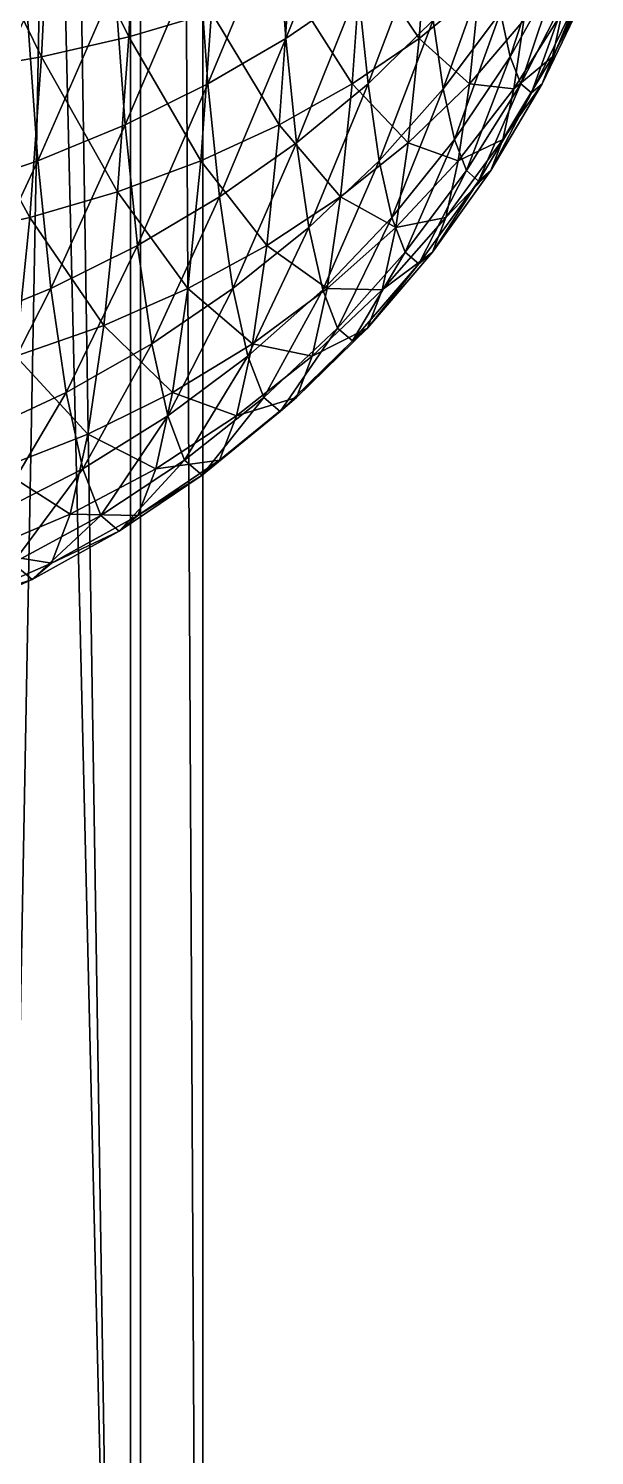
# Model space of a CAD drawing. Header units: metres. Extents: x -1.83 to 1.83, y -2.28 to 6.34.
# Drawn here: x 0.636 to 0.92, y -0.19 to 0.525 of the extents above; entities that cross this region are included whole.
import ezdxf

# ---------------------------------------------------------------- set-up
doc = ezdxf.new("R2010")
doc.units = ezdxf.units.M

msp = doc.modelspace()

# ---------------------------------------------------------------- linework, layer by layer
at = {"layer": 'Prism 17'}
for points in [[(-0.6875, -1.03535, 0.03927), (0.6875, 2.96465, 0.03927), (0.6875, -1.03535, 0.03927)], [(-0.6875, -1.03535, 0.03927), (-0.6875, 2.96465, 0.03927), (0.6875, 2.96465, 0.03927)], [(0.6875, -1.03535, 0.03927), (0.625, 2.96465, -0.05448), (0.625, -1.03535, -0.05448)], [(0.6875, -1.03535, 0.03927), (0.6875, 2.96465, 0.03927), (0.625, 2.96465, -0.05448)]]:
    msp.add_3dface(points, dxfattribs=at)
at = {"layer": 'Prism 4'}
for points in [[(0.69247, -1.04699, 0.05506), (0.54981, 4.95301, 0.0087), (0.54981, -1.04699, 0.0087)], [(0.69247, -1.04699, 0.05506), (0.69247, 4.95301, 0.05506), (0.54981, 4.95301, 0.0087)], [(0.61219, -1.04699, 0.30215), (0.72366, 4.95301, 0.20178), (0.72366, -1.04699, 0.20178)], [(0.61219, -1.04699, 0.30215), (0.61219, 4.95301, 0.30215), (0.72366, 4.95301, 0.20178)], [(0.72366, -1.04699, 0.20178), (0.69247, 4.95301, 0.05506), (0.69247, -1.04699, 0.05506)], [(0.72366, -1.04699, 0.20178), (0.72366, 4.95301, 0.20178), (0.69247, 4.95301, 0.05506)]]:
    msp.add_3dface(points, dxfattribs=at)
at = {"layer": 'Sphere 6'}
for points in [[(0.6866, 0.52053, 0.24646), (0.6472, 0.59959, 0.2796), (0.69071, 0.60644, 0.25775)], [(0.72808, 0.53262, 0.22468), (0.6866, 0.52053, 0.24646), (0.69071, 0.60644, 0.25775)], [(0.64294, 0.51052, 0.26789), (0.59742, 0.50265, 0.28881), (0.60181, 0.59421, 0.30084)], [(0.64294, 0.51052, 0.26789), (0.60181, 0.59421, 0.30084), (0.6472, 0.59959, 0.2796)], [(0.6866, 0.52053, 0.24646), (0.64294, 0.51052, 0.26789), (0.6472, 0.59959, 0.2796)], [(0.79764, 0.59959, -0.05093), (0.76098, 0.58029, -0.04826), (0.76533, 0.51972, -0.0363)], [(0.79764, 0.59959, -0.05093), (0.76533, 0.51972, -0.0363), (0.80159, 0.54452, -0.04006)], [(0.76098, 0.58029, -0.04826), (0.72157, 0.56261, -0.04369), (0.72629, 0.49698, -0.03074)], [(0.76098, 0.58029, -0.04826), (0.72629, 0.49698, -0.03074), (0.76533, 0.51972, -0.0363)], [(0.83203, 0.51971, 0.14694), (0.80326, 0.56261, 0.18073), (0.83638, 0.58029, 0.1589)], [(0.86222, 0.54452, 0.12651), (0.83203, 0.51971, 0.14694), (0.83638, 0.58029, 0.1589)], [(0.89798, 0.57283, -0.0213), (0.87289, 0.53262, -0.01958), (0.87775, 0.51052, -0.00622)], [(0.89798, 0.57283, -0.0213), (0.87775, 0.51052, -0.00622), (0.90209, 0.55415, -0.01001)], [(0.8348, 0.57121, -0.04199), (0.80159, 0.54452, -0.04006), (0.80647, 0.49698, -0.02666)], [(0.8348, 0.57121, -0.04199), (0.80647, 0.49698, -0.02666), (0.83915, 0.5288, -0.03004)], [(0.72157, 0.56261, -0.04369), (0.67972, 0.54668, -0.03727), (0.68476, 0.4765, -0.02342)], [(0.72157, 0.56261, -0.04369), (0.68476, 0.4765, -0.02342), (0.72629, 0.49698, -0.03074)], [(0.79854, 0.49698, 0.16778), (0.76706, 0.54668, 0.20271), (0.80326, 0.56261, 0.18073)], [(0.83203, 0.51971, 0.14694), (0.79854, 0.49698, 0.16778), (0.80326, 0.56261, 0.18073)], [(0.86849, 0.56261, -0.03165), (0.83915, 0.5288, -0.03004), (0.84419, 0.49439, -0.01618)], [(0.86849, 0.56261, -0.03165), (0.84419, 0.49439, -0.01618), (0.87289, 0.53262, -0.01958)], [(0.90209, 0.55415, -0.01001), (0.87775, 0.51052, -0.00622), (0.88293, 0.49698, 0.00802)], [(0.90209, 0.55415, -0.01001), (0.88293, 0.49698, 0.00802), (0.90647, 0.54271, 0.00203)], [(0.91989, 0.55415, 0.03889), (0.89881, 0.51052, 0.05163), (0.90367, 0.53262, 0.06499)], [(0.91551, 0.54271, 0.02685), (0.89881, 0.51052, 0.05163), (0.91989, 0.55415, 0.03889)], [(0.67972, 0.54668, -0.03727), (0.63573, 0.53262, -0.02904), (0.64107, 0.45842, -0.01439)], [(0.67972, 0.54668, -0.03727), (0.64107, 0.45842, -0.01439), (0.68476, 0.4765, -0.02342)], [(0.76202, 0.4765, 0.18886), (0.72808, 0.53262, 0.22468), (0.76706, 0.54668, 0.20271)], [(0.79854, 0.49698, 0.16778), (0.76202, 0.4765, 0.18886), (0.76706, 0.54668, 0.20271)], [(0.80159, 0.54452, -0.04006), (0.76533, 0.51972, -0.0363), (0.7707, 0.46742, -0.02156)], [(0.80159, 0.54452, -0.04006), (0.7707, 0.46742, -0.02156), (0.80647, 0.49698, -0.02666)], [(0.85734, 0.49698, 0.11311), (0.83203, 0.51971, 0.14694), (0.86222, 0.54452, 0.12651)], [(0.88455, 0.5288, 0.09469), (0.85734, 0.49698, 0.11311), (0.86222, 0.54452, 0.12651)], [(0.90647, 0.54271, 0.00203), (0.88293, 0.49698, 0.00802), (0.88828, 0.49243, 0.02271)], [(0.90647, 0.54271, 0.00203), (0.88828, 0.49243, 0.02271), (0.91099, 0.53886, 0.01444)], [(0.91099, 0.53886, 0.01444), (0.88828, 0.49243, 0.02271), (0.89362, 0.49698, 0.03739)], [(0.91551, 0.54271, 0.02685), (0.89362, 0.49698, 0.03739), (0.89881, 0.51052, 0.05163)], [(0.91099, 0.53886, 0.01444), (0.89362, 0.49698, 0.03739), (0.91551, 0.54271, 0.02685)], [(0.63573, 0.53262, -0.02904), (0.59554, 0.44289, -0.00373), (0.64107, 0.45842, -0.01439)], [(0.72275, 0.45842, 0.21003), (0.6866, 0.52053, 0.24646), (0.72808, 0.53262, 0.22468)], [(0.76202, 0.4765, 0.18886), (0.72275, 0.45842, 0.21003), (0.72808, 0.53262, 0.22468)], [(0.87289, 0.53262, -0.01958), (0.84419, 0.49439, -0.01618), (0.84977, 0.46904, -0.00086)], [(0.87289, 0.53262, -0.01958), (0.84977, 0.46904, -0.00086), (0.87775, 0.51052, -0.00622)], [(0.90367, 0.53262, 0.06499), (0.87951, 0.49439, 0.08084), (0.88455, 0.5288, 0.09469)], [(0.89881, 0.51052, 0.05163), (0.87951, 0.49439, 0.08084), (0.90367, 0.53262, 0.06499)], [(0.83915, 0.5288, -0.03004), (0.80647, 0.49698, -0.02666), (0.81212, 0.45842, -0.01114)], [(0.83915, 0.5288, -0.03004), (0.81212, 0.45842, -0.01114), (0.84419, 0.49439, -0.01618)], [(0.87951, 0.49439, 0.08084), (0.85734, 0.49698, 0.11311), (0.88455, 0.5288, 0.09469)], [(0.68102, 0.44289, 0.23113), (0.64294, 0.51052, 0.26789), (0.6866, 0.52053, 0.24646)], [(0.72275, 0.45842, 0.21003), (0.68102, 0.44289, 0.23113), (0.6866, 0.52053, 0.24646)], [(0.76533, 0.51972, -0.0363), (0.72629, 0.49698, -0.03074), (0.7321, 0.44033, -0.01477)], [(0.76533, 0.51972, -0.0363), (0.7321, 0.44033, -0.01477), (0.7707, 0.46742, -0.02156)], [(0.82666, 0.46742, 0.1322), (0.79854, 0.49698, 0.16778), (0.83203, 0.51971, 0.14694)], [(0.85734, 0.49698, 0.11311), (0.82666, 0.46742, 0.1322), (0.83203, 0.51971, 0.14694)], [(0.63715, 0.43001, 0.252), (0.59742, 0.50265, 0.28881), (0.64294, 0.51052, 0.26789)], [(0.68102, 0.44289, 0.23113), (0.63715, 0.43001, 0.252), (0.64294, 0.51052, 0.26789)], [(0.87775, 0.51052, -0.00622), (0.84977, 0.46904, -0.00086), (0.85572, 0.45351, 0.01548)], [(0.87775, 0.51052, -0.00622), (0.85572, 0.45351, 0.01548), (0.88293, 0.49698, 0.00802)], [(0.89881, 0.51052, 0.05163), (0.87393, 0.46904, 0.06551), (0.87951, 0.49439, 0.08084)], [(0.89362, 0.49698, 0.03739), (0.87393, 0.46904, 0.06551), (0.89881, 0.51052, 0.05163)], [(0.63715, 0.43001, 0.252), (0.59148, 0.4199, 0.27247), (0.59742, 0.50265, 0.28881)], [(0.72629, 0.49698, -0.03074), (0.68476, 0.4765, -0.02342), (0.69098, 0.41592, -0.00634)], [(0.72629, 0.49698, -0.03074), (0.69098, 0.41592, -0.00634), (0.7321, 0.44033, -0.01477)], [(0.79273, 0.44033, 0.15181), (0.76202, 0.4765, 0.18886), (0.79854, 0.49698, 0.16778)], [(0.80647, 0.49698, -0.02666), (0.7707, 0.46742, -0.02156), (0.77691, 0.425, -0.00448)], [(0.80647, 0.49698, -0.02666), (0.77691, 0.425, -0.00448), (0.81212, 0.45842, -0.01114)], [(0.82666, 0.46742, 0.1322), (0.79273, 0.44033, 0.15181), (0.79854, 0.49698, 0.16778)], [(0.84419, 0.49439, -0.01618), (0.81212, 0.45842, -0.01114), (0.81837, 0.43001, 0.00604)], [(0.84419, 0.49439, -0.01618), (0.81837, 0.43001, 0.00604), (0.84977, 0.46904, -0.00086)], [(0.85169, 0.45842, 0.09759), (0.82666, 0.46742, 0.1322), (0.85734, 0.49698, 0.11311)], [(0.87951, 0.49439, 0.08084), (0.85169, 0.45842, 0.09759), (0.85734, 0.49698, 0.11311)], [(0.87393, 0.46904, 0.06551), (0.85169, 0.45842, 0.09759), (0.87951, 0.49439, 0.08084)], [(0.88293, 0.49698, 0.00802), (0.85572, 0.45351, 0.01548), (0.86185, 0.44828, 0.03233)], [(0.88293, 0.49698, 0.00802), (0.86185, 0.44828, 0.03233), (0.88828, 0.49243, 0.02271)], [(0.89362, 0.49698, 0.03739), (0.86798, 0.45351, 0.04917), (0.87393, 0.46904, 0.06551)], [(0.88828, 0.49243, 0.02271), (0.86798, 0.45351, 0.04917), (0.89362, 0.49698, 0.03739)], [(0.88828, 0.49243, 0.02271), (0.86185, 0.44828, 0.03233), (0.86798, 0.45351, 0.04917)], [(0.68476, 0.4765, -0.02342), (0.64107, 0.45842, -0.01439), (0.64764, 0.39438, 0.00366)], [(0.68476, 0.4765, -0.02342), (0.64764, 0.39438, 0.00366), (0.69098, 0.41592, -0.00634)], [(0.75581, 0.41592, 0.17178), (0.72275, 0.45842, 0.21003), (0.76202, 0.4765, 0.18886)], [(0.79273, 0.44033, 0.15181), (0.75581, 0.41592, 0.17178), (0.76202, 0.4765, 0.18886)], [(0.7707, 0.46742, -0.02156), (0.7321, 0.44033, -0.01477), (0.73883, 0.39438, 0.00373)], [(0.7707, 0.46742, -0.02156), (0.73883, 0.39438, 0.00373), (0.77691, 0.425, -0.00448)], [(0.82044, 0.425, 0.11512), (0.79273, 0.44033, 0.15181), (0.82666, 0.46742, 0.1322)], [(0.84977, 0.46904, -0.00086), (0.81837, 0.43001, 0.00604), (0.82504, 0.41261, 0.02435)], [(0.85169, 0.45842, 0.09759), (0.82044, 0.425, 0.11512), (0.82666, 0.46742, 0.1322)], [(0.84977, 0.46904, -0.00086), (0.82504, 0.41261, 0.02435), (0.85572, 0.45351, 0.01548)], [(0.87393, 0.46904, 0.06551), (0.84544, 0.43001, 0.08041), (0.85169, 0.45842, 0.09759)], [(0.86798, 0.45351, 0.04917), (0.84544, 0.43001, 0.08041), (0.87393, 0.46904, 0.06551)], [(0.64107, 0.45842, -0.01439), (0.59554, 0.44289, -0.00373), (0.60241, 0.37586, 0.01516)], [(0.64107, 0.45842, -0.01439), (0.60241, 0.37586, 0.01516), (0.64764, 0.39438, 0.00366)], [(0.71618, 0.39438, 0.19198), (0.68102, 0.44289, 0.23113), (0.72275, 0.45842, 0.21003)], [(0.75581, 0.41592, 0.17178), (0.71618, 0.39438, 0.19198), (0.72275, 0.45842, 0.21003)], [(0.81212, 0.45842, -0.01114), (0.77691, 0.425, -0.00448), (0.78379, 0.39375, 0.01441)], [(0.81212, 0.45842, -0.01114), (0.78379, 0.39375, 0.01441), (0.81837, 0.43001, 0.00604)], [(0.84544, 0.43001, 0.08041), (0.82044, 0.425, 0.11512), (0.85169, 0.45842, 0.09759)], [(0.85572, 0.45351, 0.01548), (0.82504, 0.41261, 0.02435), (0.83191, 0.40675, 0.04322)], [(0.85572, 0.45351, 0.01548), (0.83191, 0.40675, 0.04322), (0.86185, 0.44828, 0.03233)], [(0.86798, 0.45351, 0.04917), (0.83878, 0.41261, 0.0621), (0.84544, 0.43001, 0.08041)], [(0.86185, 0.44828, 0.03233), (0.83878, 0.41261, 0.0621), (0.86798, 0.45351, 0.04917)], [(0.86185, 0.44828, 0.03233), (0.83191, 0.40675, 0.04322), (0.83878, 0.41261, 0.0621)], [(0.67414, 0.37586, 0.21224), (0.63715, 0.43001, 0.252), (0.68102, 0.44289, 0.23113)], [(0.71618, 0.39438, 0.19198), (0.67414, 0.37586, 0.21224), (0.68102, 0.44289, 0.23113)], [(0.7321, 0.44033, -0.01477), (0.69098, 0.41592, -0.00634), (0.69818, 0.36678, 0.01344)], [(0.7321, 0.44033, -0.01477), (0.69818, 0.36678, 0.01344), (0.73883, 0.39438, 0.00373)], [(0.78599, 0.39438, 0.1333), (0.75581, 0.41592, 0.17178), (0.79273, 0.44033, 0.15181)], [(0.82044, 0.425, 0.11512), (0.78599, 0.39438, 0.1333), (0.79273, 0.44033, 0.15181)], [(0.63002, 0.36052, 0.23241), (0.59148, 0.4199, 0.27247), (0.63715, 0.43001, 0.252)], [(0.67414, 0.37586, 0.21224), (0.63002, 0.36052, 0.23241), (0.63715, 0.43001, 0.252)], [(0.81837, 0.43001, 0.00604), (0.78379, 0.39375, 0.01441), (0.79112, 0.37461, 0.03455)], [(0.81837, 0.43001, 0.00604), (0.79112, 0.37461, 0.03455), (0.82504, 0.41261, 0.02435)], [(0.84544, 0.43001, 0.08041), (0.81357, 0.39375, 0.09623), (0.82044, 0.425, 0.11512)], [(0.83878, 0.41261, 0.0621), (0.81357, 0.39375, 0.09623), (0.84544, 0.43001, 0.08041)], [(0.77691, 0.425, -0.00448), (0.73883, 0.39438, 0.00373), (0.74628, 0.36052, 0.0242)], [(0.77691, 0.425, -0.00448), (0.74628, 0.36052, 0.0242), (0.78379, 0.39375, 0.01441)], [(0.81357, 0.39375, 0.09623), (0.78599, 0.39438, 0.1333), (0.82044, 0.425, 0.11512)], [(0.69098, 0.41592, -0.00634), (0.64764, 0.39438, 0.00366), (0.65525, 0.34243, 0.02458)], [(0.69098, 0.41592, -0.00634), (0.65525, 0.34243, 0.02458), (0.69818, 0.36678, 0.01344)], [(0.74861, 0.36678, 0.152), (0.71618, 0.39438, 0.19198), (0.75581, 0.41592, 0.17178)], [(0.78599, 0.39438, 0.1333), (0.74861, 0.36678, 0.152), (0.75581, 0.41592, 0.17178)], [(0.82504, 0.41261, 0.02435), (0.79112, 0.37461, 0.03455), (0.79868, 0.36816, 0.05532)], [(0.82504, 0.41261, 0.02435), (0.79868, 0.36816, 0.05532), (0.83191, 0.40675, 0.04322)], [(0.83878, 0.41261, 0.0621), (0.80624, 0.37461, 0.07609), (0.81357, 0.39375, 0.09623)], [(0.83191, 0.40675, 0.04322), (0.80624, 0.37461, 0.07609), (0.83878, 0.41261, 0.0621)], [(0.83191, 0.40675, 0.04322), (0.79868, 0.36816, 0.05532), (0.80624, 0.37461, 0.07609)], [(0.64764, 0.39438, 0.00366), (0.60241, 0.37586, 0.01516), (0.61038, 0.3215, 0.03705)], [(0.64764, 0.39438, 0.00366), (0.61038, 0.3215, 0.03705), (0.65525, 0.34243, 0.02458)], [(0.70857, 0.34243, 0.17106), (0.67414, 0.37586, 0.21224), (0.71618, 0.39438, 0.19198)], [(0.73883, 0.39438, 0.00373), (0.69818, 0.36678, 0.01344), (0.70614, 0.33058, 0.03533)], [(0.73883, 0.39438, 0.00373), (0.70614, 0.33058, 0.03533), (0.74628, 0.36052, 0.0242)], [(0.74861, 0.36678, 0.152), (0.70857, 0.34243, 0.17106), (0.71618, 0.39438, 0.19198)], [(0.78379, 0.39375, 0.01441), (0.74628, 0.36052, 0.0242), (0.75422, 0.33978, 0.04602)], [(0.77854, 0.36052, 0.11284), (0.74861, 0.36678, 0.152), (0.78599, 0.39438, 0.1333)], [(0.78379, 0.39375, 0.01441), (0.75422, 0.33978, 0.04602), (0.79112, 0.37461, 0.03455)], [(0.81357, 0.39375, 0.09623), (0.77854, 0.36052, 0.11284), (0.78599, 0.39438, 0.1333)], [(0.80624, 0.37461, 0.07609), (0.77854, 0.36052, 0.11284), (0.81357, 0.39375, 0.09623)], [(0.66618, 0.3215, 0.19035), (0.63002, 0.36052, 0.23241), (0.67414, 0.37586, 0.21224)], [(0.70857, 0.34243, 0.17106), (0.66618, 0.3215, 0.19035), (0.67414, 0.37586, 0.21224)], [(0.79112, 0.37461, 0.03455), (0.75422, 0.33978, 0.04602), (0.76241, 0.3328, 0.06852)], [(0.79112, 0.37461, 0.03455), (0.76241, 0.3328, 0.06852), (0.79868, 0.36816, 0.05532)], [(0.80624, 0.37461, 0.07609), (0.7706, 0.33978, 0.09102), (0.77854, 0.36052, 0.11284)], [(0.79868, 0.36816, 0.05532), (0.7706, 0.33978, 0.09102), (0.80624, 0.37461, 0.07609)], [(0.69818, 0.36678, 0.01344), (0.65525, 0.34243, 0.02458), (0.66367, 0.30415, 0.04772)], [(0.69818, 0.36678, 0.01344), (0.66367, 0.30415, 0.04772), (0.70614, 0.33058, 0.03533)], [(0.74064, 0.33058, 0.13011), (0.70857, 0.34243, 0.17106), (0.74861, 0.36678, 0.152)], [(0.77854, 0.36052, 0.11284), (0.74064, 0.33058, 0.13011), (0.74861, 0.36678, 0.152)], [(0.79868, 0.36816, 0.05532), (0.76241, 0.3328, 0.06852), (0.7706, 0.33978, 0.09102)], [(0.66618, 0.3215, 0.19035), (0.62176, 0.30415, 0.20971), (0.63002, 0.36052, 0.23241)], [(0.74628, 0.36052, 0.0242), (0.70614, 0.33058, 0.03533), (0.71463, 0.3084, 0.05866)], [(0.74628, 0.36052, 0.0242), (0.71463, 0.3084, 0.05866), (0.75422, 0.33978, 0.04602)], [(0.7706, 0.33978, 0.09102), (0.74064, 0.33058, 0.13011), (0.77854, 0.36052, 0.11284)], [(0.65525, 0.34243, 0.02458), (0.61038, 0.3215, 0.03705), (0.6192, 0.28144, 0.06127)], [(0.65525, 0.34243, 0.02458), (0.6192, 0.28144, 0.06127), (0.66367, 0.30415, 0.04772)], [(0.70014, 0.30415, 0.14792), (0.66618, 0.3215, 0.19035), (0.70857, 0.34243, 0.17106)], [(0.74064, 0.33058, 0.13011), (0.70014, 0.30415, 0.14792), (0.70857, 0.34243, 0.17106)], [(0.75422, 0.33978, 0.04602), (0.71463, 0.3084, 0.05866), (0.72339, 0.30094, 0.08272)], [(0.75422, 0.33978, 0.04602), (0.72339, 0.30094, 0.08272), (0.76241, 0.3328, 0.06852)], [(0.7706, 0.33978, 0.09102), (0.73215, 0.3084, 0.10678), (0.74064, 0.33058, 0.13011)], [(0.76241, 0.3328, 0.06852), (0.73215, 0.3084, 0.10678), (0.7706, 0.33978, 0.09102)], [(0.70614, 0.33058, 0.03533), (0.66367, 0.30415, 0.04772), (0.67265, 0.28071, 0.07238)], [(0.70614, 0.33058, 0.03533), (0.67265, 0.28071, 0.07238), (0.71463, 0.3084, 0.05866)], [(0.73215, 0.3084, 0.10678), (0.70014, 0.30415, 0.14792), (0.74064, 0.33058, 0.13011)], [(0.76241, 0.3328, 0.06852), (0.72339, 0.30094, 0.08272), (0.73215, 0.3084, 0.10678)], [(0.65736, 0.28144, 0.16613), (0.62176, 0.30415, 0.20971), (0.66618, 0.3215, 0.19035)], [(0.70014, 0.30415, 0.14792), (0.65736, 0.28144, 0.16613), (0.66618, 0.3215, 0.19035)], [(0.71463, 0.3084, 0.05866), (0.67265, 0.28071, 0.07238), (0.68191, 0.27281, 0.09782)], [(0.71463, 0.3084, 0.05866), (0.68191, 0.27281, 0.09782), (0.72339, 0.30094, 0.08272)], [(0.73215, 0.3084, 0.10678), (0.69117, 0.28071, 0.12326), (0.70014, 0.30415, 0.14792)], [(0.72339, 0.30094, 0.08272), (0.69117, 0.28071, 0.12326), (0.73215, 0.3084, 0.10678)], [(0.65736, 0.28144, 0.16613), (0.61262, 0.26261, 0.1846), (0.62176, 0.30415, 0.20971)], [(0.66367, 0.30415, 0.04772), (0.6192, 0.28144, 0.06127), (0.62859, 0.2569, 0.08708)], [(0.66367, 0.30415, 0.04772), (0.62859, 0.2569, 0.08708), (0.67265, 0.28071, 0.07238)], [(0.69117, 0.28071, 0.12326), (0.65736, 0.28144, 0.16613), (0.70014, 0.30415, 0.14792)], [(0.72339, 0.30094, 0.08272), (0.68191, 0.27281, 0.09782), (0.69117, 0.28071, 0.12326)], [(0.64797, 0.2569, 0.14032), (0.61262, 0.26261, 0.1846), (0.65736, 0.28144, 0.16613)], [(0.67265, 0.28071, 0.07238), (0.62859, 0.2569, 0.08708), (0.63828, 0.24864, 0.1137)], [(0.67265, 0.28071, 0.07238), (0.63828, 0.24864, 0.1137), (0.68191, 0.27281, 0.09782)], [(0.69117, 0.28071, 0.12326), (0.64797, 0.2569, 0.14032), (0.65736, 0.28144, 0.16613)], [(0.68191, 0.27281, 0.09782), (0.64797, 0.2569, 0.14032), (0.69117, 0.28071, 0.12326)], [(0.68191, 0.27281, 0.09782), (0.63828, 0.24864, 0.1137), (0.64797, 0.2569, 0.14032)], [(0.64797, 0.2569, 0.14032), (0.60288, 0.23718, 0.15784), (0.61262, 0.26261, 0.1846)], [(0.62859, 0.2569, 0.08708), (0.59284, 0.22861, 0.13024), (0.63828, 0.24864, 0.1137)], [(0.63828, 0.24864, 0.1137), (0.60288, 0.23718, 0.15784), (0.64797, 0.2569, 0.14032)], [(0.63828, 0.24864, 0.1137), (0.59284, 0.22861, 0.13024), (0.60288, 0.23718, 0.15784)]]:
    msp.add_3dface(points, dxfattribs=at)

doc.saveas('drawing.dxf')
